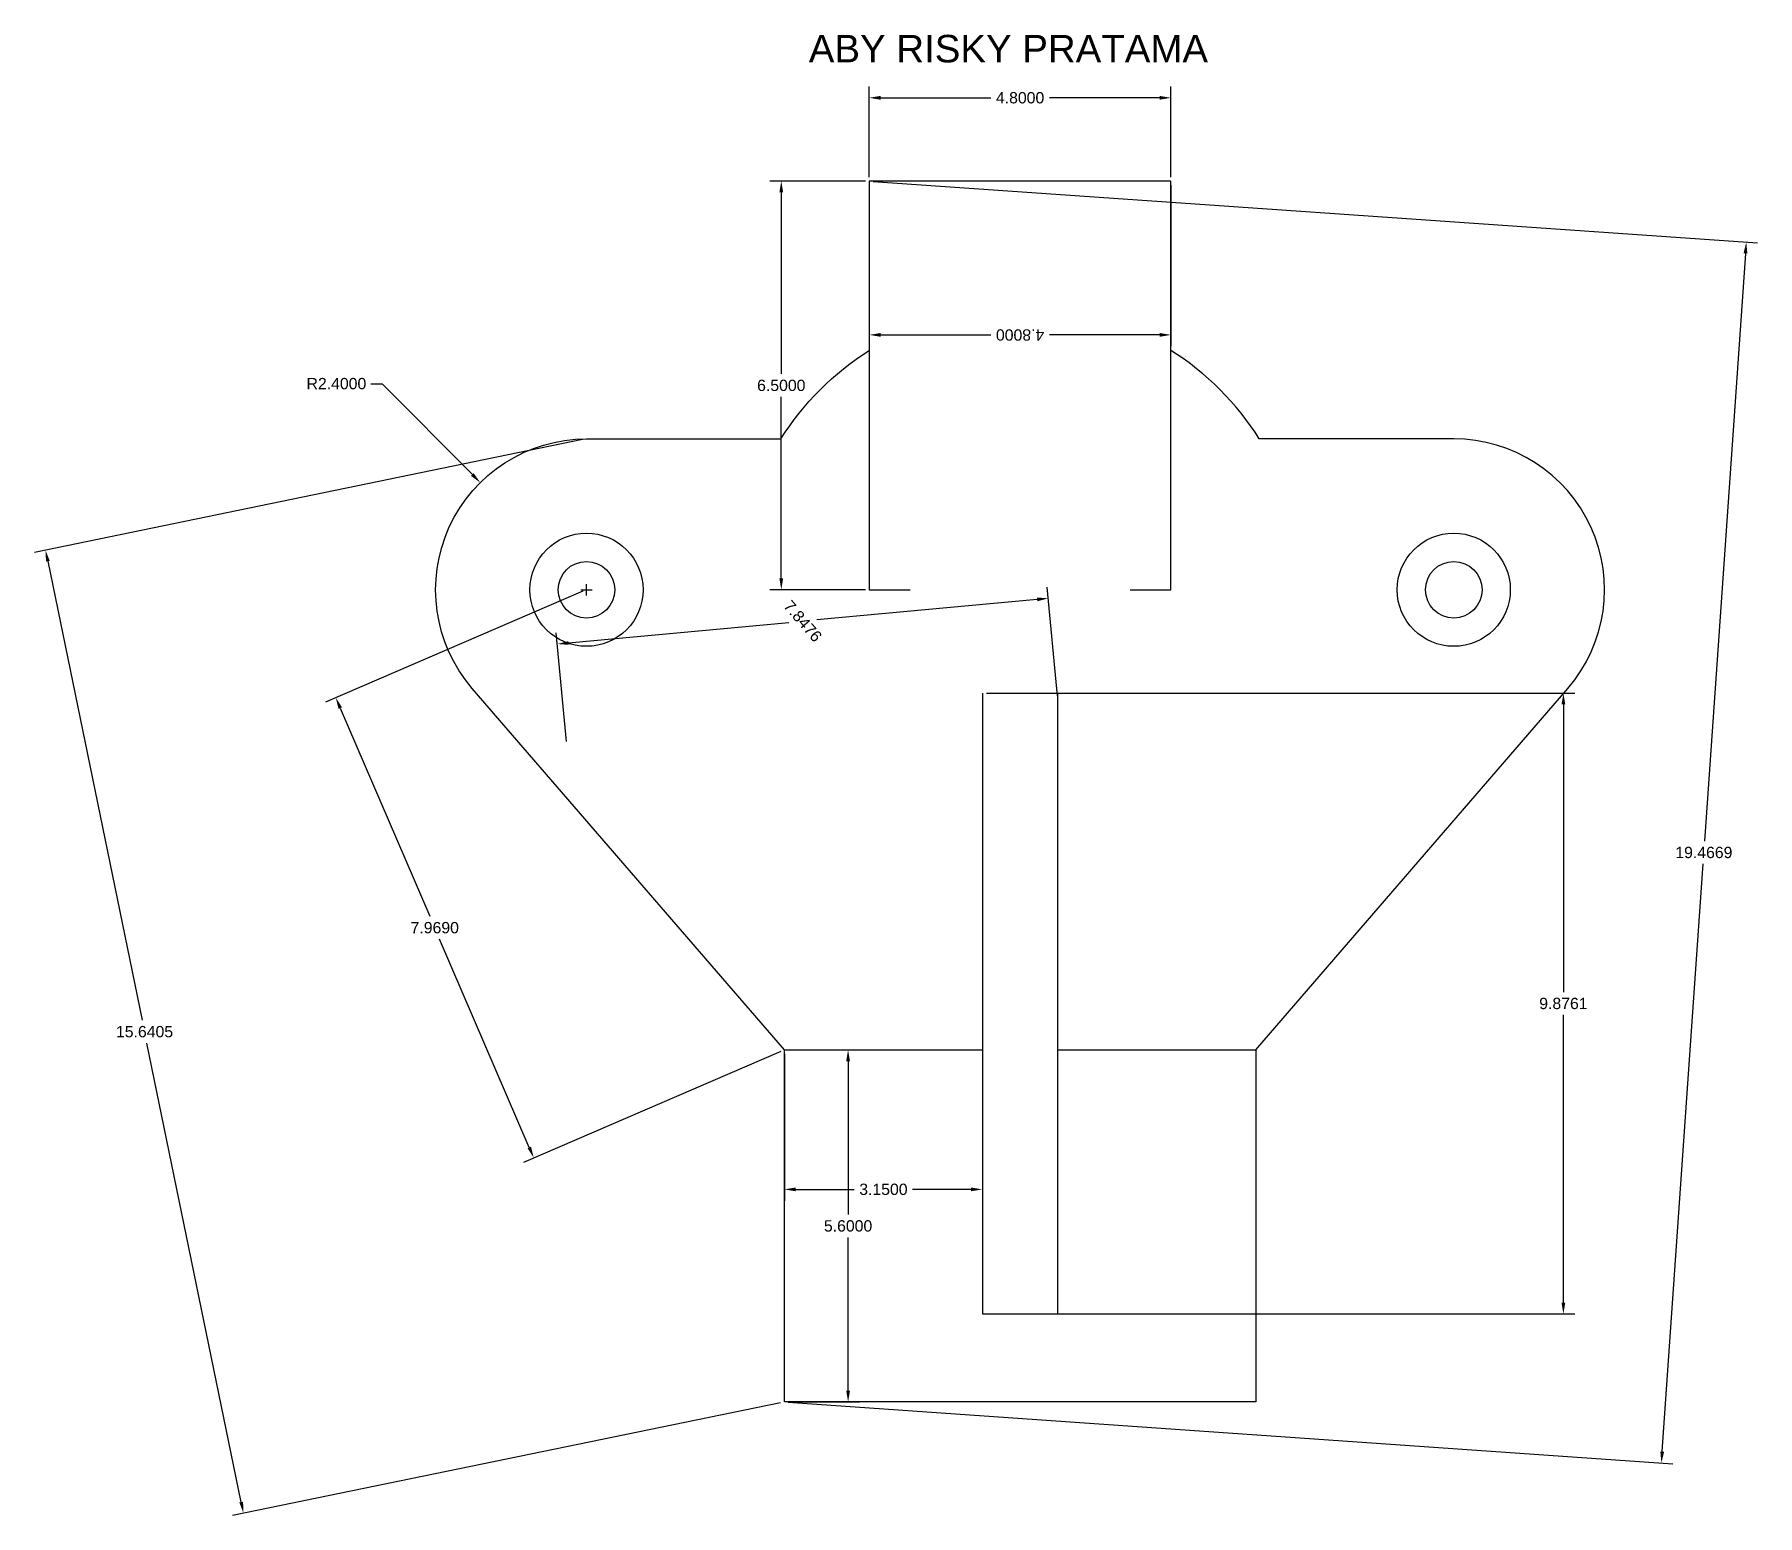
# Model space of a CAD drawing. Header units: inches. Extents: x 7.7 to 35.1, y 1 to 24.6.
import ezdxf

# ---------------------------------------------------------------- set-up
doc = ezdxf.new("R2010")
doc.units = ezdxf.units.IN
doc.header["$MEASUREMENT"] = 0
doc.styles.get("Standard").update_dxf_attribs({"font": 'arial.ttf'})
doc.dimstyles.get("Standard").update_dxf_attribs({"dimtxt": 0.18, "dimasz": 0.18, "dimexe": 0.18, "dimexo": 0.0625, "dimgap": 0.09, "dimtad": 0, "dimtih": 1, "dimtoh": 1, "dimdec": 4, "dimzin": 0, "dimdsep": 46, "dimtxsty": 'Standard', "dimcen": 0.09, "dimadec": 0, "dimazin": 0, "dimtfac": 1, "dimtdec": 4, "dimtofl": 0, "dimtmove": 0, "dimatfit": 3, "dimfxl": 1, "dimtolj": 1, "dimtzin": 0, "dimarcsym": 0})

# ---------------------------------------------------------------- blocks, each defined once
blk = doc.blocks.new('*D42')
at = {"color": 0, "lineweight": -2, "transparency": 16777216}
for p, q in [((20.978, 22.291), (20.978, 23.733)), ((25.778, 22.291), (25.778, 23.733)), ((21.158, 23.553), (22.911, 23.553)), ((25.598, 23.553), (23.845, 23.553))]:
    blk.add_line(p, q, dxfattribs=at)
at = {"color": 0, "transparency": 16777216}
for points in [[(21.158, 23.583), (21.158, 23.523), (20.978, 23.553)], [(25.598, 23.583), (25.598, 23.523), (25.778, 23.553)]]:
    blk.add_solid(points, dxfattribs=at)
at = {"layer": 'Defpoints', "color": 0, "transparency": 16777216}
for p in [(20.978, 23.553), (20.978, 22.228, 1.5), (25.778, 22.228, 1.5)]:
    blk.add_point(p, dxfattribs=at)
at = {"color": 0, "transparency": 16777216, "insert": (23.378, 23.553), "char_height": 0.18, "attachment_point": 5}
blk.add_mtext('\\A1;4.8000', dxfattribs=at)
blk = doc.blocks.new('*D43')
at = {"color": 0, "lineweight": -2, "transparency": 16777216}
for p, q in [((20.916, 22.228), (19.398, 22.228)), ((19.578, 22.048), (19.578, 19.16)), ((19.578, 15.908), (19.578, 18.796)), ((20.916, 15.728), (19.398, 15.728))]:
    blk.add_line(p, q, dxfattribs=at)
at = {"color": 0, "transparency": 16777216}
for points in [[(19.548, 22.048), (19.608, 22.048), (19.578, 22.228)], [(19.548, 15.908), (19.608, 15.908), (19.578, 15.728)]]:
    blk.add_solid(points, dxfattribs=at)
at = {"layer": 'Defpoints', "color": 0, "transparency": 16777216}
for p in [(20.978, 22.228, 1.5), (19.578, 15.728), (20.978, 15.728, 1.5)]:
    blk.add_point(p, dxfattribs=at)
at = {"color": 0, "transparency": 16777216, "insert": (19.578, 18.978), "char_height": 0.18, "attachment_point": 5}
blk.add_mtext('\\A1;6.5000', dxfattribs=at)
blk = doc.blocks.new('*D44')
at = {"color": 0, "lineweight": -2, "transparency": 16777216}
for p, q in [((16.421, 15.703), (12.324, 13.94)), ((12.56, 13.846), (13.986, 10.534)), ((15.568, 6.857), (14.142, 10.17)), ((19.571, 8.383), (15.474, 6.62))]:
    blk.add_line(p, q, dxfattribs=at)
at = {"color": 0, "transparency": 16777216}
for points in [[(12.588, 13.858), (12.533, 13.834), (12.489, 14.012)], [(15.596, 6.869), (15.54, 6.845), (15.639, 6.692)]]:
    blk.add_solid(points, dxfattribs=at)
at = {"layer": 'Defpoints', "color": 0, "transparency": 16777216}
for p in [(16.478, 15.728), (19.628, 8.408), (15.639, 6.692)]:
    blk.add_point(p, dxfattribs=at)
at = {"color": 0, "transparency": 16777216, "insert": (14.064, 10.352), "char_height": 0.18, "attachment_point": 5}
blk.add_mtext('\\A1;7.9690', dxfattribs=at)
blk = doc.blocks.new('*D45')
at = {"color": 0, "lineweight": -2, "transparency": 16777216}
for p, q in [((20.978, 22.166), (20.978, 19.602)), ((25.778, 22.166), (25.778, 19.602)), ((21.158, 19.782), (22.911, 19.782)), ((25.598, 19.782), (23.845, 19.782))]:
    blk.add_line(p, q, dxfattribs=at)
at = {"color": 0, "transparency": 16777216}
for points in [[(21.158, 19.752), (21.158, 19.812), (20.978, 19.782)], [(25.598, 19.752), (25.598, 19.812), (25.778, 19.782)]]:
    blk.add_solid(points, dxfattribs=at)
at = {"layer": 'Defpoints', "color": 0, "transparency": 16777216}
for p in [(20.978, 22.228), (25.778, 22.228), (20.978, 19.782)]:
    blk.add_point(p, dxfattribs=at)
at = {"color": 0, "transparency": 16777216, "insert": (23.378, 19.782), "char_height": 0.18, "attachment_point": 5, "rotation": 180}
blk.add_mtext('\\A1;4.8000', dxfattribs=at)
blk = doc.blocks.new('*D46')
at = {"color": 0, "lineweight": -2, "transparency": 16777216}
for p, q in [((22.841, 14.084), (32.203, 14.084)), ((32.023, 13.904), (32.023, 9.328)), ((32.023, 4.388), (32.023, 8.964)), ((22.841, 4.208), (32.203, 4.208))]:
    blk.add_line(p, q, dxfattribs=at)
at = {"color": 0, "transparency": 16777216}
for points in [[(31.993, 13.904), (32.053, 13.904), (32.023, 14.084)], [(31.993, 4.388), (32.053, 4.388), (32.023, 4.208)]]:
    blk.add_solid(points, dxfattribs=at)
at = {"layer": 'Defpoints', "color": 0, "transparency": 16777216}
for p in [(22.778, 14.084, 1.7), (22.778, 4.208, 1.7), (32.023, 4.208)]:
    blk.add_point(p, dxfattribs=at)
at = {"color": 0, "transparency": 16777216, "insert": (32.023, 9.146), "char_height": 0.18, "attachment_point": 5}
blk.add_mtext('\\A1;9.8761', dxfattribs=at)
blk = doc.blocks.new('*D48')
at = {"color": 0, "lineweight": -2, "transparency": 16777216}
for p, q in [((23.972, 14.04), (23.811, 15.771)), ((23.649, 15.575), (20.143, 15.249)), ((16.193, 14.881), (19.699, 15.207)), ((16.158, 13.314), (15.997, 15.044))]:
    blk.add_line(p, q, dxfattribs=at)
at = {"color": 0, "transparency": 16777216}
for points in [[(23.646, 15.605), (23.652, 15.545), (23.828, 15.591)], [(16.191, 14.911), (16.196, 14.852), (16.014, 14.865)]]:
    blk.add_solid(points, dxfattribs=at)
at = {"layer": 'Defpoints', "color": 0, "transparency": 16777216}
for p in [(16.014, 14.865), (23.978, 13.978, -1.5), (16.164, 13.251, -1.5)]:
    blk.add_point(p, dxfattribs=at)
at = {"color": 0, "transparency": 16777216, "insert": (19.921, 15.228), "char_height": 0.18, "attachment_point": 5, "rotation": 310.8113}
blk.add_mtext('\\A1;7.8476', dxfattribs=at)
blk = doc.blocks.new('*D49')
at = {"color": 0, "lineweight": -2, "transparency": 16777216}
for p, q in [((19.628, 8.346), (19.628, 6.01)), ((22.778, 8.346), (22.778, 6.01)), ((19.808, 6.19), (20.74, 6.19)), ((22.598, 6.19), (21.666, 6.19))]:
    blk.add_line(p, q, dxfattribs=at)
at = {"color": 0, "transparency": 16777216}
for points in [[(19.808, 6.22), (19.808, 6.16), (19.628, 6.19)], [(22.598, 6.22), (22.598, 6.16), (22.778, 6.19)]]:
    blk.add_solid(points, dxfattribs=at)
at = {"layer": 'Defpoints', "color": 0, "transparency": 16777216}
for p in [(19.628, 8.408), (22.778, 8.408), (19.628, 6.19)]:
    blk.add_point(p, dxfattribs=at)
at = {"color": 0, "transparency": 16777216, "insert": (21.203, 6.19), "char_height": 0.18, "attachment_point": 5}
blk.add_mtext('\\A1;3.1500', dxfattribs=at)
blk = doc.blocks.new('*D50')
at = {"color": 0, "lineweight": -2, "transparency": 16777216}
for p, q in [((19.691, 8.408), (20.821, 8.408)), ((20.641, 8.228), (20.641, 5.79)), ((20.641, 2.988), (20.641, 5.426)), ((19.691, 2.808), (20.821, 2.808))]:
    blk.add_line(p, q, dxfattribs=at)
at = {"color": 0, "transparency": 16777216}
for points in [[(20.611, 8.228), (20.671, 8.228), (20.641, 8.408)], [(20.611, 2.988), (20.671, 2.988), (20.641, 2.808)]]:
    blk.add_solid(points, dxfattribs=at)
at = {"layer": 'Defpoints', "color": 0, "transparency": 16777216}
for p in [(19.628, 8.408, -1.5), (20.641, 8.408), (19.628, 2.808, -1.5)]:
    blk.add_point(p, dxfattribs=at)
at = {"color": 0, "transparency": 16777216, "insert": (20.641, 5.608), "char_height": 0.18, "attachment_point": 5}
blk.add_mtext('\\A1;5.6000', dxfattribs=at)
blk = doc.blocks.new('*D51')
at = {"color": 0, "lineweight": -2, "transparency": 16777216}
for p, q in [((13.049, 19.006), (13.229, 19.006)), ((13.229, 19.006), (14.662, 17.561)), ((16.388, 15.728), (16.568, 15.728)), ((16.478, 15.638), (16.478, 15.818))]:
    blk.add_line(p, q, dxfattribs=at)
at = {"color": 0, "transparency": 16777216}
blk.add_solid([(14.683, 17.582), (14.64, 17.539), (14.789, 17.433)], dxfattribs=at)
at = {"layer": 'Defpoints', "color": 0, "transparency": 16777216}
for p in [(14.789, 17.433, 1.5), (16.478, 15.728, 1.5)]:
    blk.add_point(p, dxfattribs=at)
at = {"color": 0, "transparency": 16777216, "insert": (12.499, 19.006), "char_height": 0.18, "attachment_point": 5}
blk.add_mtext('\\A1;R2.4000', dxfattribs=at)
blk = doc.blocks.new('*D52')
at = {"color": 0, "lineweight": -2, "transparency": 16777216}
for p, q in [((16.417, 18.116), (7.695, 16.322)), ((7.907, 16.182), (9.409, 8.88)), ((10.985, 1.215), (9.483, 8.517)), ((19.567, 2.796), (10.845, 1.002))]:
    blk.add_line(p, q, dxfattribs=at)
at = {"color": 0, "transparency": 16777216}
for points in [[(7.937, 16.188), (7.878, 16.176), (7.871, 16.358)], [(11.014, 1.221), (10.955, 1.209), (11.021, 1.038)]]:
    blk.add_solid(points, dxfattribs=at)
at = {"layer": 'Defpoints', "color": 0, "transparency": 16777216}
for p in [(16.478, 18.128), (19.628, 2.808), (11.021, 1.038)]:
    blk.add_point(p, dxfattribs=at)
at = {"color": 0, "transparency": 16777216, "insert": (9.446, 8.698), "char_height": 0.18, "attachment_point": 5}
blk.add_mtext('\\A1;15.6405', dxfattribs=at)
blk = doc.blocks.new('*D53')
at = {"color": 0, "lineweight": -2, "transparency": 16777216}
for p, q in [((21.04, 22.224), (35.112, 21.246)), ((34.92, 21.079), (34.27, 11.73)), ((33.595, 2.018), (34.245, 11.366)), ((19.69, 2.804), (33.762, 1.826))]:
    blk.add_line(p, q, dxfattribs=at)
at = {"color": 0, "transparency": 16777216}
for points in [[(34.89, 21.081), (34.95, 21.076), (34.933, 21.258)], [(33.565, 2.02), (33.625, 2.016), (33.583, 1.838)]]:
    blk.add_solid(points, dxfattribs=at)
at = {"layer": 'Defpoints', "color": 0, "transparency": 16777216}
for p in [(20.978, 22.228), (19.628, 2.808), (33.583, 1.838)]:
    blk.add_point(p, dxfattribs=at)
at = {"color": 0, "transparency": 16777216, "insert": (34.258, 11.548), "char_height": 0.18, "attachment_point": 5}
blk.add_mtext('\\A1;19.4669', dxfattribs=at)

msp = doc.modelspace()

# ---------------------------------------------------------------- linework, layer by layer
msp.add_line((20.97803, 22.22816), (20.97803, 22.22816))
for points in [[(25.12803, 15.72816), (25.77803, 15.72816), (25.77803, 19.53474), (25.77803, 22.22816), (20.97803, 22.22816), (20.97803, 19.53474), (20.97803, 15.72816), (21.62803, 15.72816)], [(22.77803, 14.08424), (22.77803, 13.97816), (22.77803, 8.40816), (22.77803, 4.20816), (23.97803, 4.20816), (23.97803, 8.40816), (23.97803, 13.97816), (23.97803, 14.08424)], [(23.97803, 8.40816), (27.12803, 8.40816), (27.12803, 2.80816), (19.62803, 2.80816), (19.62803, 8.40816), (22.77803, 8.40816)]]:
    msp.add_lwpolyline(points)
for points in [[(19.62803, 8.40816), (14.66155, 14.1596, -0.64205807), (16.47803, 18.12816), (19.57145, 18.12816, -0.11189447), (20.97803, 19.53474)], [(27.12803, 8.40816), (32.09451, 14.1596, 0.64205807), (30.27803, 18.12816), (27.1846, 18.12816, 0.11189447), (25.77803, 19.53474)]]:
    msp.add_lwpolyline(points, format="xyb")
for centre, radius in [((16.47803, 15.72816), 0.9), ((30.27803, 15.72816), 0.9), ((16.47803, 15.72816), 0.45), ((30.27803, 15.72816), 0.45)]:
    msp.add_circle(centre, radius)

# ---------------------------------------------------------------- texts
at = {"insert": (20.01549, 24.55396, 1.59305), "char_height": 0.4376796, "attachment_point": 1}
msp.add_mtext_dynamic_manual_height_columns('ABY RISKY PRATAMA', width=7.9433682, gutter_width=2.1884, heights=[0], dxfattribs=at)

# ---------------------------------------------------------------- dimensions: what is measured, and where the dimension line sits
for base, p1, p2, picture, middle in [((20.97803, 23.55262), (25.77803, 22.22816, 1.5), (20.97803, 22.22816, 1.5), '*D42', (23.37803, 23.55262)), ((19.62803, 6.1899, 1.5), (22.77803, 8.40816, 1.5), (19.62803, 8.40816, 1.5), '*D49', (21.20303, 6.1899, 1.5))]:
    dim = msp.add_linear_dim(base=base, p1=p1, p2=p2, dimstyle='Standard')
    dim.commit()
    dim.dimension.update_dxf_attribs({"geometry": picture, "text_midpoint": middle})
for base, p1, p2, angle, picture, middle in [((19.5779, 15.72816), (20.97803, 22.22816, 1.5), (20.97803, 15.72816, 1.5), 90, '*D43', (19.5779, 18.97816)), ((20.97803, 19.78242, 1.5), (25.77803, 22.22816, 1.5), (20.97803, 22.22816, 1.5), 180, '*D45', (23.37803, 19.78242, 1.5)), ((32.02349, 4.20816), (22.77803, 14.08424, 1.7), (22.77803, 4.20816, 1.7), 90, '*D46', (32.02349, 9.1462)), ((20.64096, 8.40816, 1.5), (19.62803, 2.80816), (19.62803, 8.40816), 90, '*D50', (20.64096, 5.60816, 1.5))]:
    dim = msp.add_linear_dim(base=base, p1=p1, p2=p2, angle=angle, dimstyle='Standard')
    dim.commit()
    dim.dimension.update_dxf_attribs({"geometry": picture, "text_midpoint": middle})
for p1, p2, distance, picture, middle in [((20.97803, 22.22816), (19.62803, 2.80816), 13.98818, '*D53', (34.25753, 11.5481)), ((16.47803, 18.12816), (19.62803, 2.80816), -8.78716, '*D52', (9.44592, 8.69843)), ((16.47803, 15.72816), (19.62803, 8.40816), -4.34253, '*D44', (14.06415, 10.35164)), ((23.97803, 13.97816), (16.16412, 13.25139), -1.62029, '*D48', (19.92102, 15.2281, 1.5))]:
    dim = msp.add_aligned_dim(p1=p1, p2=p2, distance=distance, dimstyle='Standard')
    dim.commit()
    dim.dimension.update_dxf_attribs({"geometry": picture, "text_midpoint": middle})
dim = msp.add_radius_dim(center=(16.47803, 15.72816, 1.5), mpoint=(14.78851, 17.43273, 1.5), dimstyle='Standard')
dim.commit()
dim.dimension.update_dxf_attribs({"geometry": '*D51', "text_midpoint": (12.49937, 19.00631), "dimtype": 164})

doc.saveas('drawing.dxf')
